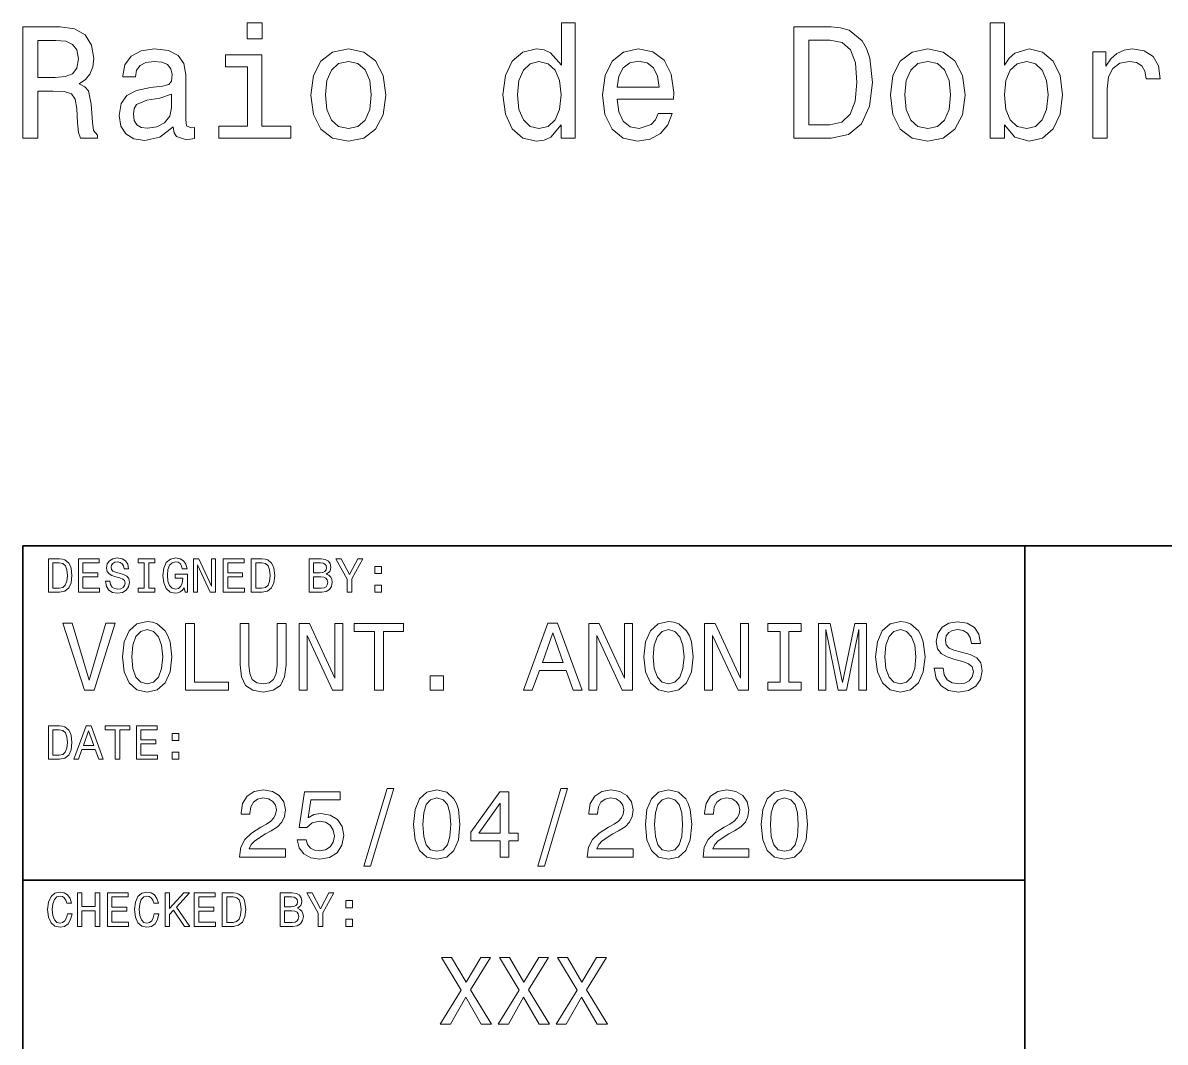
# Model space of a CAD drawing. Extents: x 0 to 594, y 0 to 420.
# Drawn here: x 394 to 445.3, y 47.7 to 93.5 of the extents above; entities that cross this region are included whole.
import ezdxf

# ---------------------------------------------------------------- set-up
doc = ezdxf.new("R2010")
doc.units = 0

msp = doc.modelspace()

# ---------------------------------------------------------------- linework, layer by layer
at = {"color": 7, "lineweight": 35}
for p, q in [((394, 10), (394, 70)), ((394, 70), (584, 70)), ((439, 14), (439, 70)), ((394, 55), (439, 55))]:
    msp.add_line(p, q, dxfattribs=at)
at = {"color": 7, "lineweight": 13}
for points in [[(404.75293, 93.482788), (404.082886, 93.482788), (404.082886, 92.762321), (404.75293, 92.762321)], [(418.182312, 88.90786), (418.182312, 88.309875), (418.816315, 88.309875), (418.816315, 93.482788), (418.189514, 93.482788), (418.189514, 91.587975), (417.706818, 92.135521), (417.411407, 92.265205), (417.072815, 92.315636), (416.460419, 92.171547), (415.984924, 91.768089), (415.67511, 91.119675), (415.567047, 90.247917), (415.67511, 89.37616), (415.984924, 88.720535), (416.460419, 88.309875), (417.072815, 88.172989), (417.411407, 88.223419), (417.71402, 88.353104)], [(438.088654, 88.90786), (438.556946, 88.353104), (439.198181, 88.172989), (439.803345, 88.309875), (440.286072, 88.720535), (440.588654, 89.37616), (440.703918, 90.247917), (440.588654, 91.119675), (440.27887, 91.768089), (439.803345, 92.171547), (439.198181, 92.315636), (438.564148, 92.128319), (438.30481, 91.897774), (438.088654, 91.587975), (438.088654, 93.482788), (437.454651, 93.482788), (437.454651, 88.309875), (438.088654, 88.309875)], [(394.003632, 88.309875), (394.673676, 88.309875), (394.673676, 90.42083), (395.358093, 90.42083), (395.862427, 90.399216), (396.179443, 90.298347), (396.352356, 90.060593), (396.424377, 89.635521), (396.460419, 88.987106), (396.503632, 88.562035), (396.590088, 88.309875), (397.346588, 88.309875), (397.346588, 88.446762), (397.180878, 88.648491), (397.12323, 89.023132), (397.072815, 89.830048), (396.950317, 90.428032), (396.784607, 90.615349), (396.525269, 90.752235), (396.813446, 90.93235), (397.015167, 91.184517), (397.144836, 91.501518), (397.18808, 91.883362), (397.087219, 92.488548), (396.799042, 92.942444), (396.323517, 93.216217), (395.67511, 93.309875), (394.003632, 93.309875)], [(430.300476, 93.309875), (428.6362, 93.309875), (428.6362, 88.309875), (430.300476, 88.309875), (431.085785, 88.468376), (431.669342, 88.951088), (432.029572, 89.736389), (432.159271, 90.809875), (432.043976, 91.904976), (431.899902, 92.33725), (431.698181, 92.683075), (431.114594, 93.151375), (430.732758, 93.266647)], [(395.487793, 92.697487), (395.927277, 92.654259), (396.237061, 92.517365), (396.43158, 92.265205), (396.496429, 91.86895), (396.424377, 91.451088), (396.229858, 91.198921), (395.898468, 91.069244), (395.44455, 91.033218), (394.673676, 91.033218), (394.673676, 92.697487)], [(430.250031, 92.711891), (430.797577, 92.603821), (431.172241, 92.272415), (431.395569, 91.681633), (431.467621, 90.809875), (431.388367, 89.966934), (431.165039, 89.37616), (430.783173, 89.023132), (430.250031, 88.90786), (429.306244, 88.90786), (429.306244, 92.711891)], [(400.754364, 88.814201), (400.754364, 88.792587), (400.790375, 88.54763), (400.898468, 88.374718), (401.352356, 88.237831), (401.705383, 88.295464), (401.705383, 88.785378), (401.554077, 88.763763), (401.352356, 88.85743), (401.316315, 89.145607), (401.316315, 91.148491), (401.229858, 91.660019), (400.977692, 92.020248), (400.538208, 92.236389), (399.91864, 92.315636), (399.313446, 92.229187), (398.86676, 91.98423), (398.585785, 91.602386), (398.492126, 91.098061), (398.492126, 91.054832), (399.061279, 91.054832), (399.111694, 91.35743), (399.270203, 91.573563), (399.529572, 91.703247), (399.897003, 91.753677), (400.250031, 91.717659), (400.502197, 91.609589), (400.653503, 91.422264), (400.703918, 91.162903), (400.67511, 90.860306), (400.559845, 90.709007), (400.271667, 90.636963), (399.731293, 90.57933), (399.111694, 90.449646), (398.672241, 90.219101), (398.412872, 89.858864), (398.333618, 89.325729), (398.40567, 88.85022), (398.628998, 88.497192), (398.989227, 88.273849), (399.486359, 88.194603), (400.156372, 88.345901)], [(404.731293, 88.843018), (404.731293, 92.049072), (403.103058, 92.049072), (403.103058, 91.50872), (404.09729, 91.50872), (404.09729, 88.843018), (402.800476, 88.843018), (402.800476, 88.309875), (406.042542, 88.309875), (406.042542, 88.843018)], [(406.943115, 90.240707), (407.058411, 89.361748), (407.389801, 88.713333), (407.915741, 88.309875), (408.621796, 88.172989), (409.320648, 88.309875), (409.846588, 88.706131), (410.177979, 89.354546), (410.300476, 90.240707), (410.177979, 91.119675), (409.846588, 91.775291), (409.320648, 92.171547), (408.621796, 92.315636), (407.915741, 92.171547), (407.389801, 91.768089), (407.058411, 91.119675)], [(420.696716, 90.060593), (423.232758, 90.060593), (423.23996, 90.355988), (423.124664, 91.184517), (422.807678, 91.804115), (422.303345, 92.178749), (421.633331, 92.315636), (420.977692, 92.171547), (420.473389, 91.768089), (420.14917, 91.112473), (420.033905, 90.247917), (420.141968, 89.361748), (420.466187, 88.713333), (420.963287, 88.309875), (421.611694, 88.172989), (422.173676, 88.266647), (422.634766, 88.511604), (422.973389, 88.90065), (423.167908, 89.419388), (422.541107, 89.419388), (422.411407, 89.131203), (422.224091, 88.915062), (421.690948, 88.742149), (421.280304, 88.821404), (420.97049, 89.073563), (420.768768, 89.48423), (420.696716, 90.038979)], [(432.966187, 90.240707), (433.081451, 89.361748), (433.412872, 88.713333), (433.938812, 88.309875), (434.644836, 88.172989), (435.343689, 88.309875), (435.869629, 88.706131), (436.20105, 89.354546), (436.323517, 90.240707), (436.20105, 91.119675), (435.869629, 91.775291), (435.343689, 92.171547), (434.644836, 92.315636), (433.938812, 92.171547), (433.412872, 91.768089), (433.081451, 91.119675)], [(442.065613, 88.309875), (442.699615, 88.309875), (442.699615, 90.52169), (442.764465, 91.054832), (442.958984, 91.436676), (443.27597, 91.667221), (443.70105, 91.746475), (444.018066, 91.696045), (444.255798, 91.551949), (444.399902, 91.306992), (444.450317, 90.975578), (445.091553, 90.975578), (445.005096, 91.559158), (444.767334, 91.97702), (444.371094, 92.229187), (443.83075, 92.315636), (443.463287, 92.258003), (443.146301, 92.113907), (442.865326, 91.86895), (442.641968, 91.537544), (442.641968, 92.178749), (442.065613, 92.178749)], [(407.591553, 90.247917), (407.656372, 90.896332), (407.858093, 91.364632), (408.182312, 91.652817), (408.621796, 91.753677), (409.054077, 91.652817), (409.378296, 91.371834), (409.580017, 90.896332), (409.652069, 90.247917), (409.580017, 89.592293), (409.378296, 89.116791), (409.054077, 88.828606), (408.621796, 88.734947), (408.182312, 88.828606), (407.858093, 89.116791), (407.656372, 89.592293)], [(417.180878, 91.746475), (417.598755, 91.645607), (417.915741, 91.364632), (418.103058, 90.896332), (418.17511, 90.247917), (418.103058, 89.592293), (417.915741, 89.123993), (417.598755, 88.835815), (417.180878, 88.742149), (416.784607, 88.835815), (416.482025, 89.123993), (416.280304, 89.599503), (416.215454, 90.247917), (416.280304, 90.88913), (416.482025, 91.35743), (416.784607, 91.645607)], [(420.696716, 90.593735), (420.77597, 91.090858), (420.97049, 91.45829), (421.2659, 91.681633), (421.654938, 91.760887), (422.036774, 91.681633), (422.332184, 91.45829), (422.512299, 91.090858), (422.577118, 90.593735)], [(433.614594, 90.247917), (433.679443, 90.896332), (433.881165, 91.364632), (434.205383, 91.652817), (434.644836, 91.753677), (435.077118, 91.652817), (435.401337, 91.371834), (435.603058, 90.896332), (435.67511, 90.247917), (435.603058, 89.592293), (435.401337, 89.116791), (435.077118, 88.828606), (434.644836, 88.734947), (434.205383, 88.828606), (433.881165, 89.116791), (433.679443, 89.592293)], [(440.055511, 90.247917), (439.983459, 89.599503), (439.78894, 89.123993), (439.479156, 88.835815), (439.090088, 88.742149), (438.665039, 88.835815), (438.355225, 89.123993), (438.160706, 89.592293), (438.095856, 90.247917), (438.160706, 90.896332), (438.355225, 91.364632), (438.665039, 91.645607), (439.090088, 91.746475), (439.479156, 91.645607), (439.78894, 91.35743), (439.983459, 90.88913)], [(400.682312, 89.664345), (400.595856, 89.289703), (400.365326, 89.001518), (400.019501, 88.814201), (399.594421, 88.749359), (399.320648, 88.785378), (399.126129, 88.90065), (399.003632, 89.102386), (398.967621, 89.383362), (398.996429, 89.635521), (399.111694, 89.815636), (399.572815, 90.017365), (400.156372, 90.103821), (400.682312, 90.276733)], [(395.648407, 69.418587), (395.149139, 69.418587), (395.149139, 67.918587), (395.648407, 67.918587), (395.884003, 67.966141), (396.059082, 68.110947), (396.167145, 68.346542), (396.206055, 68.668587), (396.171478, 68.997116), (396.128235, 69.126801), (396.067719, 69.230545), (395.892639, 69.371033), (395.778107, 69.405617)], [(396.497833, 67.918587), (397.448853, 67.918587), (397.448853, 68.100143), (396.696686, 68.100143), (396.696686, 68.60807), (397.36673, 68.60807), (397.36673, 68.78746), (396.696686, 68.78746), (396.696686, 69.23703), (397.431549, 69.23703), (397.431549, 69.418587), (396.497833, 69.418587)], [(397.911377, 68.413544), (397.714691, 68.413544), (397.757935, 68.184441), (397.865997, 68.015846), (398.03241, 67.914261), (398.257202, 67.877518), (398.479828, 67.912102), (398.64624, 68.007202), (398.752167, 68.156342), (398.791077, 68.353027), (398.758636, 68.530258), (398.667877, 68.644814), (398.520905, 68.720459), (398.324219, 68.776657), (398.155609, 68.817719), (398.04538, 68.865273), (397.982697, 68.934441), (397.963257, 69.042503), (397.982697, 69.139771), (398.03891, 69.213257), (398.125366, 69.26297), (398.244232, 69.280258), (398.365265, 69.258644), (398.460388, 69.200287), (398.523041, 69.103027), (398.553314, 68.971184), (398.75, 68.971184), (398.75, 68.975502), (398.715424, 69.178673), (398.613831, 69.329971), (398.453888, 69.425072), (398.237762, 69.457489), (398.043213, 69.425072), (397.891937, 69.33429), (397.794678, 69.193802), (397.760101, 69.012245), (397.788177, 68.850143), (397.870331, 68.739914), (398, 68.666428), (398.177246, 68.610229), (398.352295, 68.560516), (398.484161, 68.51297), (398.564117, 68.443802), (398.592224, 68.331413), (398.566284, 68.216858), (398.499268, 68.130402), (398.397705, 68.07637), (398.265839, 68.059074), (398.118866, 68.082855), (398.00647, 68.152016), (397.93515, 68.264404)], [(399.45462, 68.100143), (399.177948, 68.100143), (399.177948, 67.918587), (399.930115, 67.918587), (399.930115, 68.100143), (399.653473, 68.100143), (399.653473, 69.23703), (399.930115, 69.23703), (399.930115, 69.418587), (399.177948, 69.418587), (399.177948, 69.23703), (399.45462, 69.23703)], [(401.250732, 68.119598), (401.287476, 67.918587), (401.395538, 67.918587), (401.395538, 68.729103), (400.848694, 68.729103), (400.848694, 68.545387), (401.185883, 68.545387), (401.185883, 68.532417), (401.159943, 68.333572), (401.09079, 68.1866), (400.984863, 68.093658), (400.853027, 68.0634), (400.706055, 68.102303), (400.591492, 68.219017), (400.518005, 68.411385), (400.492065, 68.675072), (400.515839, 68.9366), (400.589325, 69.12896), (400.706055, 69.245674), (400.863831, 69.286743), (400.971893, 69.265129), (401.060516, 69.204613), (401.125366, 69.103027), (401.162109, 68.966858), (401.376068, 68.966858), (401.319885, 69.174347), (401.213989, 69.329971), (401.06485, 69.425072), (400.876801, 69.459656), (400.630402, 69.405617), (400.444519, 69.247841), (400.325653, 68.999275), (400.284576, 68.668587), (400.325653, 68.335732), (400.444519, 68.087173), (400.619598, 67.92939), (400.840057, 67.877518), (400.963257, 67.894814), (401.073486, 67.938042), (401.168579, 68.013687)], [(401.663544, 67.918587), (401.842926, 67.918587), (401.842926, 69.148415), (402.417877, 67.918587), (402.649139, 67.918587), (402.649139, 69.418587), (402.46759, 69.418587), (402.46759, 68.188759), (401.899139, 69.418587), (401.663544, 69.418587)], [(403.003601, 67.918587), (403.95462, 67.918587), (403.95462, 68.100143), (403.202454, 68.100143), (403.202454, 68.60807), (403.872467, 68.60807), (403.872467, 68.78746), (403.202454, 68.78746), (403.202454, 69.23703), (403.937317, 69.23703), (403.937317, 69.418587), (403.003601, 69.418587)], [(404.75647, 69.418587), (404.257202, 69.418587), (404.257202, 67.918587), (404.75647, 67.918587), (404.992065, 67.966141), (405.167145, 68.110947), (405.275208, 68.346542), (405.314117, 68.668587), (405.279541, 68.997116), (405.236298, 69.126801), (405.175781, 69.230545), (405.000732, 69.371033), (404.886169, 69.405617)], [(407.631134, 68.729103), (407.78241, 68.854469), (407.82132, 68.938759), (407.83429, 69.042503), (407.806183, 69.204613), (407.721893, 69.321327), (407.585724, 69.392647), (407.395538, 69.418587), (406.861664, 69.418587), (406.861664, 67.918587), (407.425781, 67.918587), (407.626801, 67.948845), (407.77594, 68.03746), (407.868866, 68.177956), (407.901306, 68.368156), (407.881836, 68.495674), (407.829987, 68.601585), (407.745667, 68.67939)], [(408.774506, 67.918587), (408.774506, 68.525932), (409.267303, 69.420746), (409.042511, 69.420746), (408.672913, 68.709656), (408.298981, 69.420746), (408.059082, 69.420746), (408.573486, 68.51297), (408.573486, 67.918587)], [(395.63327, 69.239189), (395.797546, 69.206772), (395.909943, 69.107346), (395.976959, 68.930115), (395.998566, 68.668587), (395.974792, 68.415703), (395.907776, 68.238472), (395.793213, 68.132561), (395.63327, 68.097984), (395.350159, 68.097984), (395.350159, 69.239189)], [(404.741364, 69.239189), (404.905609, 69.206772), (405.018005, 69.107346), (405.085022, 68.930115), (405.106628, 68.668587), (405.082855, 68.415703), (405.015839, 68.238472), (404.901306, 68.132561), (404.741364, 68.097984), (404.458221, 68.097984), (404.458221, 69.239189)], [(407.354462, 68.796112), (407.060516, 68.796112), (407.060516, 69.239189), (407.371765, 69.239189), (407.488464, 69.226227), (407.570618, 69.187317), (407.620331, 69.120316), (407.637604, 69.020889), (407.618164, 68.921471), (407.566284, 68.852303), (407.477661, 68.809074)], [(409.814117, 68.757202), (410.112396, 68.757202), (410.112396, 69.079247), (409.814117, 69.079247)], [(407.402008, 68.097984), (407.060516, 68.097984), (407.060516, 68.614555), (407.382568, 68.614555), (407.518738, 68.599426), (407.615997, 68.554031), (407.674347, 68.476227), (407.693817, 68.363831), (407.674347, 68.244957), (407.620331, 68.162827), (407.529541, 68.113113)], [(409.814117, 67.918587), (410.112396, 67.918587), (410.112396, 68.240631), (409.814117, 68.240631)], [(397.734863, 66.524498), (396.982697, 63.969738), (396.208923, 66.524498), (395.798279, 66.524498), (396.766571, 63.520172), (397.198853, 63.520172), (398.145538, 66.524498)], [(398.47406, 65.020172), (398.55188, 64.345818), (398.776642, 63.848701), (399.126801, 63.541786), (399.585022, 63.438038), (400.03891, 63.541786), (400.393372, 63.848701), (400.613831, 64.345818), (400.695953, 65.020172), (400.613831, 65.690201), (400.518738, 65.962532), (400.393372, 66.187317), (400.03891, 66.494232), (399.822754, 66.572044), (399.585022, 66.602303), (399.122467, 66.494232), (398.772339, 66.191643), (398.55188, 65.694527)], [(398.889038, 65.020172), (398.936584, 65.543228), (399.079254, 65.927956), (399.299713, 66.161385), (399.585022, 66.243515), (399.865997, 66.161385), (400.086456, 65.92363), (400.229095, 65.538902), (400.280975, 65.020172), (400.229095, 64.497116), (400.086456, 64.112389), (399.865997, 63.878963), (399.585022, 63.801151), (399.299713, 63.878963), (399.079254, 64.112389), (398.936584, 64.492798)], [(401.309784, 63.520172), (403.237732, 63.520172), (403.237732, 63.883286), (401.707489, 63.883286), (401.707489, 66.520172), (401.309784, 66.520172)], [(403.75647, 64.661385), (403.816986, 64.12104), (404.007202, 63.736309), (404.327087, 63.51585), (404.789612, 63.438038), (405.247833, 63.51585), (405.567719, 63.736309), (405.757904, 64.116714), (405.822754, 64.661385), (405.822754, 66.520172), (405.420746, 66.520172), (405.420746, 64.639771), (405.381836, 64.272331), (405.265137, 64.008644), (405.066284, 63.853024), (404.789612, 63.801151), (404.504303, 63.853024), (404.305481, 64.008644), (404.188751, 64.268013), (404.154175, 64.639771), (404.154175, 66.520172), (403.75647, 66.520172)], [(406.406342, 63.520172), (406.765137, 63.520172), (406.765137, 65.979828), (407.914978, 63.520172), (408.377502, 63.520172), (408.377502, 66.520172), (408.014404, 66.520172), (408.014404, 64.060516), (406.877502, 66.520172), (406.406342, 66.520172)], [(409.79538, 63.520172), (410.193085, 63.520172), (410.193085, 66.157059), (411.100861, 66.157059), (411.100861, 66.520172), (408.88327, 66.520172), (408.88327, 66.157059), (409.79538, 66.157059)], [(416.48703, 63.520172), (416.884705, 63.520172), (417.200287, 64.402016), (418.397705, 64.402016), (418.713257, 63.520172), (419.119598, 63.520172), (418.021606, 66.524498), (417.580688, 66.524498)], [(419.417847, 63.520172), (419.776642, 63.520172), (419.776642, 65.979828), (420.926514, 63.520172), (421.389038, 63.520172), (421.389038, 66.520172), (421.02594, 66.520172), (421.02594, 64.060516), (419.889038, 66.520172), (419.417847, 66.520172)], [(421.894806, 65.020172), (421.972626, 64.345818), (422.197388, 63.848701), (422.547546, 63.541786), (423.005768, 63.438038), (423.459656, 63.541786), (423.814117, 63.848701), (424.034576, 64.345818), (424.116699, 65.020172), (424.034576, 65.690201), (423.939484, 65.962532), (423.814117, 66.187317), (423.459656, 66.494232), (423.2435, 66.572044), (423.005768, 66.602303), (422.543213, 66.494232), (422.193085, 66.191643), (421.972626, 65.694527)], [(422.309784, 65.020172), (422.357361, 65.543228), (422.5, 65.927956), (422.720459, 66.161385), (423.005768, 66.243515), (423.286743, 66.161385), (423.507202, 65.92363), (423.649841, 65.538902), (423.701721, 65.020172), (423.649841, 64.497116), (423.507202, 64.112389), (423.286743, 63.878963), (423.005768, 63.801151), (422.720459, 63.878963), (422.5, 64.112389), (422.357361, 64.492798)], [(424.622467, 63.520172), (424.981262, 63.520172), (424.981262, 65.979828), (426.131134, 63.520172), (426.593658, 63.520172), (426.593658, 66.520172), (426.23053, 66.520172), (426.23053, 64.060516), (425.093658, 66.520172), (424.622467, 66.520172)], [(428.011536, 63.883286), (427.458221, 63.883286), (427.458221, 63.520172), (428.962524, 63.520172), (428.962524, 63.883286), (428.40921, 63.883286), (428.40921, 66.157059), (428.962524, 66.157059), (428.962524, 66.520172), (427.458221, 66.520172), (427.458221, 66.157059), (428.011536, 66.157059)], [(429.731995, 63.520172), (430.06485, 63.520172), (430.06485, 66.243515), (430.626801, 63.520172), (430.998566, 63.520172), (431.556183, 66.243515), (431.556183, 63.520172), (431.893372, 63.520172), (431.893372, 66.520172), (431.365997, 66.520172), (430.812683, 63.874638), (430.263672, 66.520172), (429.731995, 66.520172)], [(432.304016, 65.020172), (432.381836, 64.345818), (432.606628, 63.848701), (432.956787, 63.541786), (433.414978, 63.438038), (433.868866, 63.541786), (434.223328, 63.848701), (434.443787, 64.345818), (434.52594, 65.020172), (434.443787, 65.690201), (434.348694, 65.962532), (434.223328, 66.187317), (433.868866, 66.494232), (433.65274, 66.572044), (433.414978, 66.602303), (432.952454, 66.494232), (432.602295, 66.191643), (432.381836, 65.694527)], [(432.719025, 65.020172), (432.766571, 65.543228), (432.90921, 65.927956), (433.129669, 66.161385), (433.414978, 66.243515), (433.695953, 66.161385), (433.916412, 65.92363), (434.059082, 65.538902), (434.110962, 65.020172), (434.059082, 64.497116), (433.916412, 64.112389), (433.695953, 63.878963), (433.414978, 63.801151), (433.129669, 63.878963), (432.90921, 64.112389), (432.766571, 64.492798)], [(435.33429, 64.510086), (434.940918, 64.510086), (435.027374, 64.051872), (435.24353, 63.714695), (435.576355, 63.511528), (436.02594, 63.438038), (436.471191, 63.507202), (436.804047, 63.697407), (437.015839, 63.995678), (437.093658, 64.389046), (437.028809, 64.743515), (436.84726, 64.972618), (436.553314, 65.123917), (436.159943, 65.236313), (435.822754, 65.318443), (435.602295, 65.413544), (435.476929, 65.551872), (435.438049, 65.768013), (435.476929, 65.962532), (435.589325, 66.109512), (435.762238, 66.208931), (436, 66.243515), (436.242065, 66.200287), (436.432281, 66.083572), (436.557648, 65.889046), (436.618164, 65.625359), (437.011536, 65.625359), (437.011536, 65.634003), (436.942352, 66.040344), (436.739197, 66.342941), (436.419312, 66.533142), (435.98703, 66.597984), (435.597992, 66.533142), (435.29538, 66.351585), (435.100861, 66.070602), (435.031708, 65.707489), (435.087891, 65.383286), (435.252167, 65.162827), (435.511536, 65.015846), (435.865997, 64.903458), (436.216125, 64.804031), (436.479828, 64.708931), (436.639771, 64.570602), (436.695953, 64.345818), (436.644104, 64.116714), (436.510071, 63.943802), (436.306915, 63.835735), (436.043213, 63.801151), (435.749268, 63.848701), (435.524506, 63.98703), (435.381836, 64.211815)], [(417.338623, 64.769455), (417.801147, 66.092216), (418.263672, 64.769455)], [(412.298279, 63.520172), (412.894806, 63.520172), (412.894806, 64.164261), (412.298279, 64.164261)], [(395.648407, 61.918587), (395.149139, 61.918587), (395.149139, 60.418587), (395.648407, 60.418587), (395.884003, 60.466137), (396.059082, 60.61095), (396.167145, 60.846542), (396.206055, 61.168587), (396.171478, 61.497116), (396.128235, 61.626801), (396.067719, 61.730545), (395.892639, 61.871037), (395.778107, 61.905617)], [(395.63327, 61.739193), (395.797546, 61.706772), (395.909943, 61.607349), (395.976959, 61.430115), (395.998566, 61.168587), (395.974792, 60.915707), (395.907776, 60.738472), (395.793213, 60.632565), (395.63327, 60.59798), (395.350159, 60.59798), (395.350159, 61.739193)], [(396.294678, 60.418587), (396.49353, 60.418587), (396.651306, 60.859509), (397.25, 60.859509), (397.407776, 60.418587), (397.610962, 60.418587), (397.061951, 61.92075), (396.841492, 61.92075)], [(396.720459, 61.043228), (396.951721, 61.704609), (397.182983, 61.043228)], [(398.153473, 60.418587), (398.352295, 60.418587), (398.352295, 61.73703), (398.806183, 61.73703), (398.806183, 61.918587), (397.697418, 61.918587), (397.697418, 61.73703), (398.153473, 61.73703)], [(399.100159, 60.418587), (400.051147, 60.418587), (400.051147, 60.600143), (399.298981, 60.600143), (399.298981, 61.108067), (399.969025, 61.108067), (399.969025, 61.287464), (399.298981, 61.287464), (399.298981, 61.73703), (400.033875, 61.73703), (400.033875, 61.918587), (399.100159, 61.918587)], [(400.706055, 61.257202), (401.004333, 61.257202), (401.004333, 61.57925), (400.706055, 61.57925)], [(400.706055, 60.418587), (401.004333, 60.418587), (401.004333, 60.740631), (400.706055, 60.740631)], [(403.734863, 56.020172), (405.796814, 56.020172), (405.796814, 56.39193), (404.167145, 56.39193), (404.257904, 56.5951), (404.413544, 56.763687), (404.893372, 57.070606), (405.148407, 57.200287), (405.433716, 57.386166), (405.636871, 57.602306), (405.753601, 57.857349), (405.796814, 58.146973), (405.723328, 58.510086), (405.520172, 58.795387), (405.208923, 58.976944), (404.806915, 59.041786), (404.391937, 58.9683), (404.076355, 58.765129), (403.873199, 58.440922), (403.804016, 58.012966), (403.804016, 57.95245), (404.197388, 57.95245), (404.197388, 57.98703), (404.236298, 58.280979), (404.353027, 58.497116), (404.53891, 58.635445), (404.785309, 58.682995), (405.036011, 58.639771), (405.221893, 58.5317), (405.342926, 58.363113), (405.386169, 58.151295), (405.355896, 57.95245), (405.273773, 57.783859), (405.135437, 57.636887), (404.945251, 57.507202), (404.690186, 57.368874), (404.266571, 57.100864), (403.968292, 56.815559), (403.791046, 56.469738), (403.734863, 56.033142)], [(409.319885, 55.618156), (409.618134, 55.618156), (410.664246, 59.102306), (410.361664, 59.102306)], [(411.554749, 57.485592), (411.619598, 56.806915), (411.822754, 56.322765), (412.146973, 56.028816), (412.596527, 55.933716), (413.041779, 56.028816), (413.365997, 56.322765), (413.564819, 56.806915), (413.634003, 57.485592), (413.564819, 58.159943), (413.482697, 58.427952), (413.365997, 58.648415), (413.041779, 58.942364), (412.596527, 59.041786), (412.146973, 58.942364), (411.822754, 58.644093), (411.619598, 58.159943)], [(417.126801, 55.618156), (417.425049, 55.618156), (418.471161, 59.102306), (418.168579, 59.102306)], [(419.348694, 56.020172), (421.410645, 56.020172), (421.410645, 56.39193), (419.780975, 56.39193), (419.871765, 56.5951), (420.027374, 56.763687), (420.507202, 57.070606), (420.762238, 57.200287), (421.047546, 57.386166), (421.250702, 57.602306), (421.367432, 57.857349), (421.410645, 58.146973), (421.337158, 58.510086), (421.134003, 58.795387), (420.822754, 58.976944), (420.420746, 59.041786), (420.005768, 58.9683), (419.690186, 58.765129), (419.48703, 58.440922), (419.417847, 58.012966), (419.417847, 57.95245), (419.811218, 57.95245), (419.811218, 57.98703), (419.850128, 58.280979), (419.966858, 58.497116), (420.15274, 58.635445), (420.399139, 58.682995), (420.649841, 58.639771), (420.835724, 58.5317), (420.956757, 58.363113), (421, 58.151295), (420.969727, 57.95245), (420.887604, 57.783859), (420.749268, 57.636887), (420.559082, 57.507202), (420.304016, 57.368874), (419.880402, 57.100864), (419.582123, 56.815559), (419.404877, 56.469738), (419.348694, 56.033142)], [(421.963959, 57.485592), (422.028809, 56.806915), (422.231995, 56.322765), (422.556183, 56.028816), (423.005768, 55.933716), (423.450989, 56.028816), (423.775208, 56.322765), (423.97406, 56.806915), (424.043213, 57.485592), (423.97406, 58.159943), (423.891937, 58.427952), (423.775208, 58.648415), (423.450989, 58.942364), (423.005768, 59.041786), (422.556183, 58.942364), (422.231995, 58.644093), (422.028809, 58.159943)], [(424.553314, 56.020172), (426.615265, 56.020172), (426.615265, 56.39193), (424.985596, 56.39193), (425.076355, 56.5951), (425.231995, 56.763687), (425.711823, 57.070606), (425.966858, 57.200287), (426.252167, 57.386166), (426.455322, 57.602306), (426.572052, 57.857349), (426.615265, 58.146973), (426.541779, 58.510086), (426.338623, 58.795387), (426.027374, 58.976944), (425.625366, 59.041786), (425.210358, 58.9683), (424.894806, 58.765129), (424.69165, 58.440922), (424.622467, 58.012966), (424.622467, 57.95245), (425.015839, 57.95245), (425.015839, 57.98703), (425.054749, 58.280979), (425.171448, 58.497116), (425.35733, 58.635445), (425.603729, 58.682995), (425.854462, 58.639771), (426.040344, 58.5317), (426.161377, 58.363113), (426.20459, 58.151295), (426.174347, 57.95245), (426.092224, 57.783859), (425.953888, 57.636887), (425.763672, 57.507202), (425.508636, 57.368874), (425.085022, 57.100864), (424.786743, 56.815559), (424.609497, 56.469738), (424.553314, 56.033142)], [(427.168579, 57.485592), (427.233429, 56.806915), (427.436584, 56.322765), (427.760803, 56.028816), (428.210358, 55.933716), (428.655609, 56.028816), (428.979828, 56.322765), (429.17868, 56.806915), (429.247833, 57.485592), (429.17868, 58.159943), (429.096527, 58.427952), (428.979828, 58.648415), (428.655609, 58.942364), (428.210358, 59.041786), (427.760803, 58.942364), (427.436584, 58.644093), (427.233429, 58.159943)], [(406.319885, 56.802593), (406.414978, 56.448128), (406.626801, 56.171471), (406.938019, 55.998558), (407.335724, 55.933716), (407.772339, 56.011528), (408.113831, 56.223343), (408.329956, 56.560516), (408.412109, 56.992794), (408.338623, 57.394814), (408.131104, 57.710373), (407.806915, 57.913544), (407.387604, 57.98703), (407.063385, 57.935158), (406.812683, 57.792507), (406.933716, 58.600864), (408.247833, 58.600864), (408.247833, 58.95533), (406.644073, 58.95533), (406.406342, 57.364552), (406.752167, 57.364552), (407.002869, 57.567722), (407.322754, 57.641209), (407.599426, 57.593658), (407.811218, 57.45533), (407.945251, 57.243515), (407.992798, 56.97118), (407.945251, 56.698845), (407.806915, 56.48703), (407.595093, 56.353024), (407.322754, 56.305473), (407.093658, 56.335735), (406.916412, 56.435158), (406.786743, 56.590778), (406.721893, 56.802593)], [(411.969727, 57.485592), (412.004303, 58.008644), (412.112396, 58.384727), (412.306915, 58.605186), (412.596527, 58.682995), (412.881836, 58.605186), (413.076355, 58.384727), (413.184418, 58.008644), (413.219025, 57.485592), (413.184418, 56.958214), (413.076355, 56.58213), (412.881836, 56.361671), (412.596527, 56.288185), (412.306915, 56.361671), (412.112396, 56.58213), (412.004303, 56.958214)], [(415.436584, 56.020172), (415.825653, 56.020172), (415.825653, 56.763687), (416.253601, 56.763687), (416.253601, 57.109509), (415.825653, 57.109509), (415.825653, 58.95533), (415.432281, 58.95533), (414.118134, 57.144093), (414.118134, 56.763687), (415.436584, 56.763687)], [(422.378967, 57.485592), (422.413544, 58.008644), (422.521606, 58.384727), (422.716125, 58.605186), (423.005768, 58.682995), (423.291046, 58.605186), (423.485596, 58.384727), (423.593658, 58.008644), (423.628235, 57.485592), (423.593658, 56.958214), (423.485596, 56.58213), (423.291046, 56.361671), (423.005768, 56.288185), (422.716125, 56.361671), (422.521606, 56.58213), (422.413544, 56.958214)], [(427.583557, 57.485592), (427.618164, 58.008644), (427.726227, 58.384727), (427.920746, 58.605186), (428.210358, 58.682995), (428.495667, 58.605186), (428.690186, 58.384727), (428.798279, 58.008644), (428.832855, 57.485592), (428.798279, 56.958214), (428.690186, 56.58213), (428.495667, 56.361671), (428.210358, 56.288185), (427.920746, 56.361671), (427.726227, 56.58213), (427.618164, 56.958214)], [(414.481262, 57.109509), (415.436584, 58.453888), (415.436584, 57.109509)], [(396.000732, 53.476223), (395.957489, 53.294666), (395.886169, 53.164986), (395.786743, 53.085014), (395.670044, 53.059078), (395.529541, 53.09798), (395.419312, 53.214695), (395.345825, 53.4049), (395.322052, 53.668587), (395.345825, 53.930115), (395.417145, 54.122478), (395.527374, 54.239193), (395.670044, 54.280258), (395.773773, 54.258644), (395.862396, 54.198124), (395.931549, 54.100864), (395.979095, 53.966858), (396.184448, 53.966858), (396.119598, 54.172188), (396.007202, 54.327808), (395.85376, 54.425072), (395.670044, 54.459652), (395.440918, 54.405617), (395.265839, 54.254322), (395.153473, 54.005764), (395.114563, 53.668587), (395.153473, 53.331409), (395.265839, 53.082851), (395.440918, 52.929394), (395.670044, 52.877522), (395.871033, 52.918587), (396.033142, 53.033138), (396.147705, 53.22118), (396.208221, 53.476223)], [(396.450287, 52.918587), (396.651306, 52.918587), (396.651306, 53.623199), (397.252167, 53.623199), (397.252167, 52.918587), (397.451019, 52.918587), (397.451019, 54.418587), (397.252167, 54.418587), (397.252167, 53.806915), (396.651306, 53.806915), (396.651306, 54.418587), (396.450287, 54.418587)], [(397.798981, 52.918587), (398.75, 52.918587), (398.75, 53.100143), (397.997833, 53.100143), (397.997833, 53.608067), (398.667877, 53.608067), (398.667877, 53.787464), (397.997833, 53.787464), (397.997833, 54.23703), (398.732697, 54.23703), (398.732697, 54.418587), (397.798981, 54.418587)], [(399.904175, 53.476223), (399.860962, 53.294666), (399.789612, 53.164986), (399.690216, 53.085014), (399.573486, 53.059078), (399.432983, 53.09798), (399.322754, 53.214695), (399.249268, 53.4049), (399.225494, 53.668587), (399.249268, 53.930115), (399.320618, 54.122478), (399.430847, 54.239193), (399.573486, 54.280258), (399.677246, 54.258644), (399.765839, 54.198124), (399.835022, 54.100864), (399.882568, 53.966858), (400.087891, 53.966858), (400.023041, 54.172188), (399.910675, 54.327808), (399.757202, 54.425072), (399.573486, 54.459652), (399.344391, 54.405617), (399.169312, 54.254322), (399.056915, 54.005764), (399.018005, 53.668587), (399.056915, 53.331409), (399.169312, 53.082851), (399.344391, 52.929394), (399.573486, 52.877522), (399.774506, 52.918587), (399.936584, 53.033138), (400.051147, 53.22118), (400.111664, 53.476223)], [(400.386169, 52.918587), (400.585022, 52.918587), (400.585022, 53.45245), (400.762238, 53.642651), (401.265839, 52.918587), (401.507935, 52.918587), (400.90274, 53.787464), (401.490631, 54.418587), (401.226959, 54.418587), (400.585022, 53.724781), (400.585022, 54.418587), (400.386169, 54.418587)], [(401.702454, 52.918587), (402.653473, 52.918587), (402.653473, 53.100143), (401.901306, 53.100143), (401.901306, 53.608067), (402.57132, 53.608067), (402.57132, 53.787464), (401.901306, 53.787464), (401.901306, 54.23703), (402.636169, 54.23703), (402.636169, 54.418587), (401.702454, 54.418587)], [(403.455322, 54.418587), (402.956055, 54.418587), (402.956055, 52.918587), (403.455322, 52.918587), (403.690918, 52.966137), (403.865997, 53.11095), (403.97406, 53.346542), (404.01297, 53.668587), (403.978394, 53.997116), (403.93515, 54.126801), (403.874634, 54.230545), (403.699554, 54.371037), (403.585022, 54.405617)], [(406.329987, 53.729107), (406.481262, 53.854465), (406.520172, 53.938759), (406.533142, 54.042507), (406.505035, 54.204609), (406.420746, 54.321323), (406.284576, 54.392651), (406.094391, 54.418587), (405.560516, 54.418587), (405.560516, 52.918587), (406.124634, 52.918587), (406.325653, 52.948845), (406.474792, 53.037464), (406.567719, 53.177952), (406.600159, 53.368153), (406.580688, 53.495678), (406.528809, 53.601585), (406.444519, 53.679394)], [(407.473358, 52.918587), (407.473358, 53.525936), (407.966125, 54.42075), (407.741364, 54.42075), (407.371765, 53.709652), (406.997833, 54.42075), (406.757935, 54.42075), (407.272339, 53.512966), (407.272339, 52.918587)], [(403.440216, 54.239193), (403.604462, 54.206772), (403.716858, 54.107349), (403.783875, 53.930115), (403.805481, 53.668587), (403.781708, 53.415707), (403.714691, 53.238472), (403.600159, 53.132565), (403.440216, 53.09798), (403.157074, 53.09798), (403.157074, 54.239193)], [(406.053314, 53.796108), (405.759369, 53.796108), (405.759369, 54.239193), (406.070618, 54.239193), (406.187317, 54.226223), (406.26944, 54.187317), (406.319153, 54.120316), (406.336456, 54.020893), (406.317017, 53.921467), (406.265137, 53.852303), (406.176514, 53.809078)], [(408.51297, 53.757202), (408.811249, 53.757202), (408.811249, 54.07925), (408.51297, 54.07925)], [(406.100861, 53.09798), (405.759369, 53.09798), (405.759369, 53.614552), (406.081421, 53.614552), (406.21759, 53.599422), (406.31485, 53.554035), (406.373199, 53.476223), (406.392639, 53.363831), (406.373199, 53.244957), (406.319153, 53.162823), (406.228394, 53.11311)], [(408.51297, 52.918587), (408.811249, 52.918587), (408.811249, 53.240631), (408.51297, 53.240631)], [(412.752136, 48.520172), (413.206024, 48.520172), (413.893372, 49.734871), (414.593658, 48.520172), (415.051849, 48.520172), (414.113831, 50.0634), (415.004303, 51.524494), (414.567719, 51.524494), (413.906311, 50.413544), (413.257904, 51.524494), (412.804016, 51.524494), (413.690186, 50.059078)], [(415.354462, 48.520172), (415.80835, 48.520172), (416.495667, 49.734871), (417.195953, 48.520172), (417.654175, 48.520172), (416.716125, 50.0634), (417.606628, 51.524494), (417.170013, 51.524494), (416.508636, 50.413544), (415.860229, 51.524494), (415.406311, 51.524494), (416.29248, 50.059078)], [(417.956757, 48.520172), (418.410645, 48.520172), (419.097961, 49.734871), (419.798248, 48.520172), (420.25647, 48.520172), (419.31842, 50.0634), (420.208923, 51.524494), (419.772308, 51.524494), (419.110931, 50.413544), (418.462524, 51.524494), (418.008636, 51.524494), (418.894806, 50.059078)]]:
    msp.add_lwpolyline(points, close=True, dxfattribs=at)

doc.saveas('drawing.dxf')
